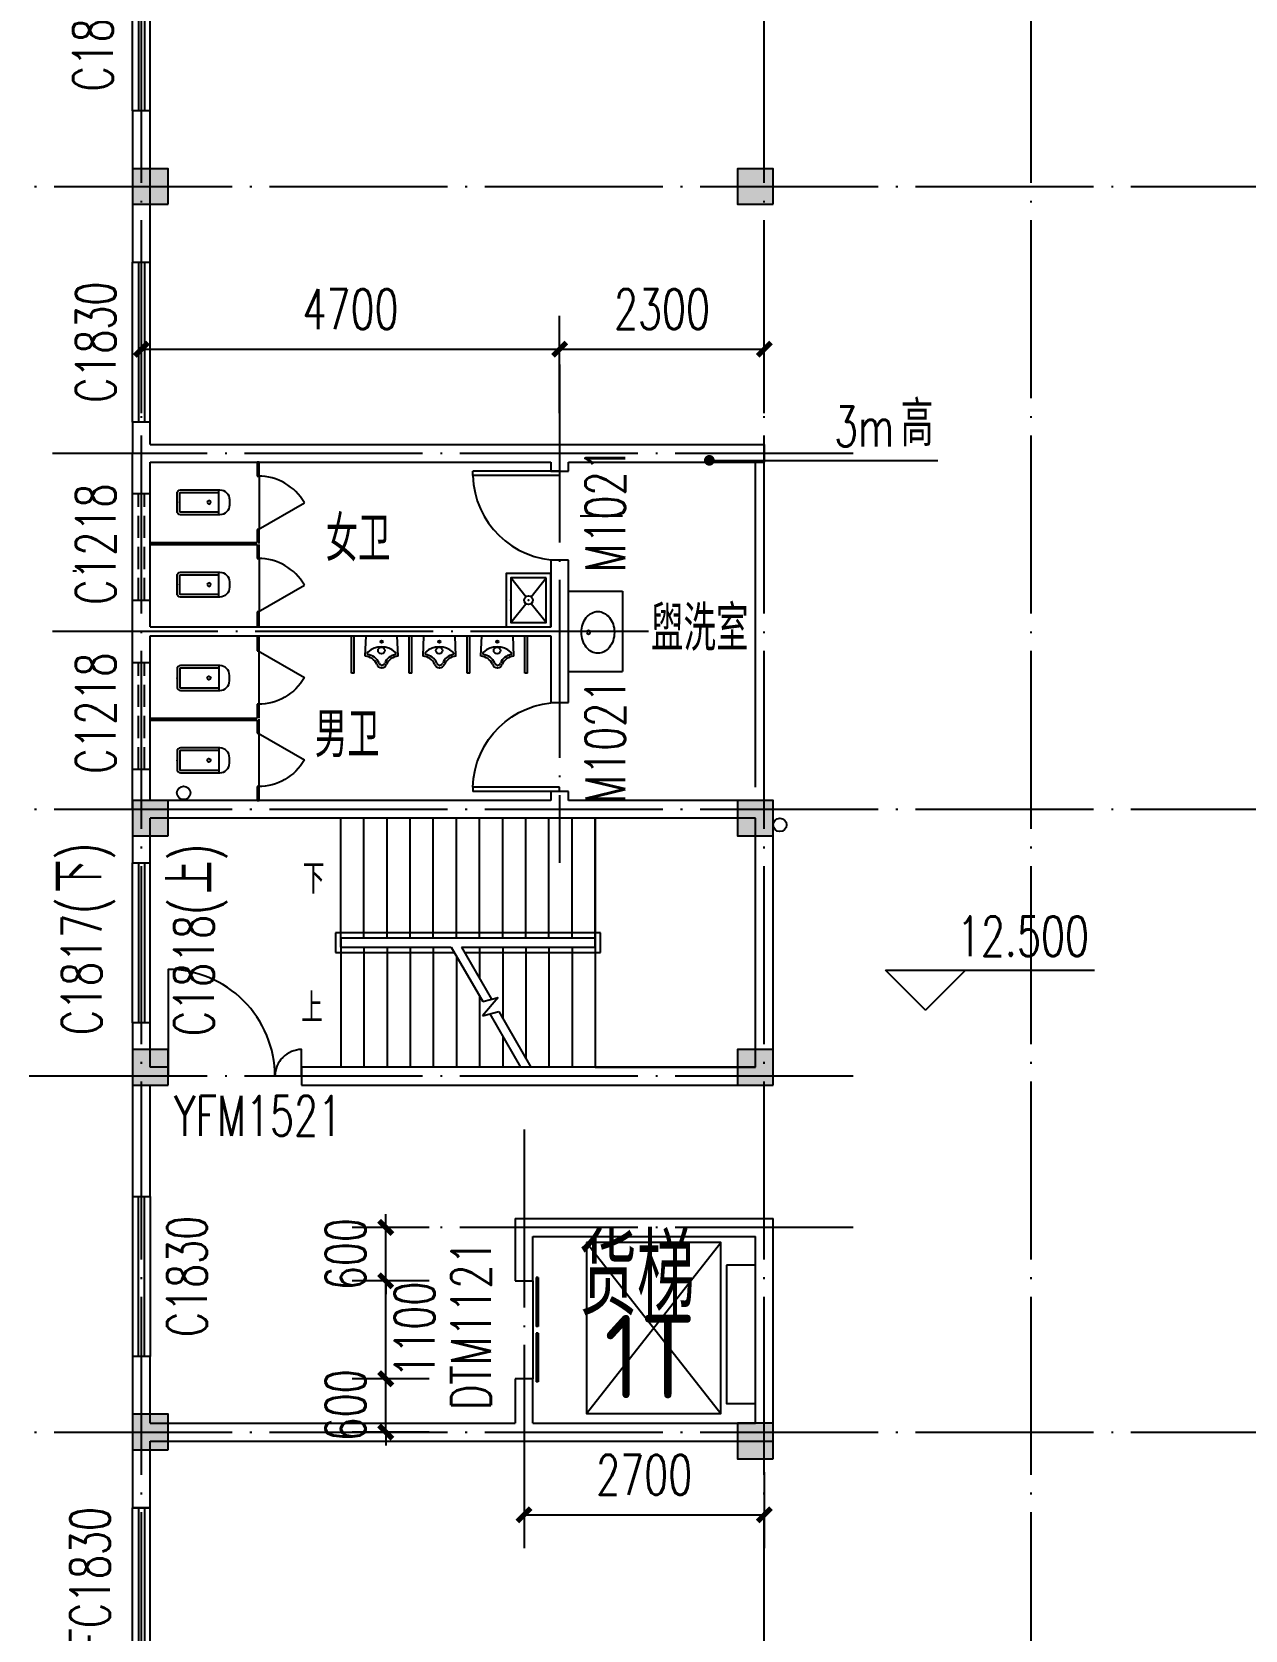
# Model space of a CAD drawing. Extents: x -4747 to 1060961, y -766984 to 396631.
# Drawn here: x 477315 to 490947, y -122653 to -104692 of the extents above; entities that cross this region are included whole.
import ezdxf

# ---------------------------------------------------------------- set-up
doc = ezdxf.new("R2010")
doc.units = 0
doc.header["$LTSCALE"] = 1000
doc.header["$MEASUREMENT"] = 0
doc.linetypes.add('DASH', pattern=[0.35, 0.25, -0.1])
doc.linetypes.add('DOTE', pattern=[2.42, 2, -0.2, 0.02, -0.2])
doc.layers.get('0').update_dxf_attribs({"linetype": 'CONTINUOUS'})
doc.layers.get('DEFPOINTS').update_dxf_attribs({"linetype": 'CONTINUOUS'})
for name, color, linetype in [('DIM_ELEV', 3, 'CONTINUOUS'), ('DIM_LEAD', 3, 'CONTINUOUS'), ('DIM_SYMB', 3, 'CONTINUOUS'), ('DOTE', 1, 'DOTE'), ('LVTRY', 3, 'CONTINUOUS'), ('PUB_DIM', 3, 'CONTINUOUS'), ('PUB_TEXT', 7, 'CONTINUOUS'), ('STAIR', 2, 'CONTINUOUS'), ('WALL', 6, 'CONTINUOUS'), ('WINDOW', 4, 'CONTINUOUS'), ('WINDOW_TEXT', 7, 'CONTINUOUS'), ('卫生器具', 54, 'CONTINUOUS'), ('柱', 2, 'CONTINUOUS'), ('栏杆', 56, 'CONTINUOUS'), ('雨水管', 2, 'CONTINUOUS')]:
    doc.layers.add(name, color=color, linetype=linetype)
doc.styles.add('_TCH_DIM', font='SIMPLEX', dxfattribs={"bigfont": 'GBCBIG'})
doc.styles.add('_TCH_WINDOW', font='SIMPLEX', dxfattribs={"height": 3.5, "bigfont": 'GBCBIG'})
doc.styles.add('DIM_FONT', font='SIMPLEX', dxfattribs={"width": 0.7, "bigfont": 'GBCBIG'})
doc.styles.get("Standard").update_dxf_attribs({"font": 'gbenor.shx', "bigfont": 'gbcbig.shx'})
doc.dimstyles.new('DIMN150', dxfattribs={"dimscale": 1.5, "dimtxt": 300, "dimasz": 100, "dimexe": 250, "dimexo": 300, "dimgap": 150, "dimtad": 1, "dimdec": 0, "dimzin": 0, "dimtxsty": 'DIM_FONT', "dimblk": 'ARCHTICK', "dimcen": 0.09, "dimclrt": 7, "dimazin": 3, "dimtfac": 1, "dimtdec": 0, "dimtix": 1, "dimtmove": 0, "dimatfit": 3, "dimtolj": 1, "dimtzin": 0})

# ---------------------------------------------------------------- blocks, each defined once
blk = doc.blocks.new('M_E8')
for p, q in [((-204, -257), (-194, -2)), ((-194, -2), (196, -2)), ((206, -257), (196, -2))]:
    blk.add_line(p, q)
at = {"const_width": 1.5}
for points in [[(-196, 0), (196, 0), (206, -257, -4.356259)], [(-194, -2), (-204, -257, 0.758087)]]:
    blk.add_lwpolyline(points, format="xyb", dxfattribs=at)
for points in [[(-2, -142), (6, -142), (12, -146), (19, -148), (25, -152), (29, -158), (34, -166), (37, -174), (39, -183), (37, -191), (35, -200), (29, -208), (25, -214), (17, -219), (12, -223), (4, -224), (-2, -224), (-6, -224), (-11, -223), (-18, -221), (-26, -217), (-32, -213), (-37, -207), (-42, -199), (-44, -190), (-45, -183), (-42, -173), (-40, -164), (-35, -158), (-31, -150), (-26, -148), (-24, -144), (-18, -143), (-14, -143), (-12, -142), (-8, -142), (-6, -141), (-2, -142)], [(-204, -257), (-194, -258), (-194, -258), (-183, -260), (-175, -261), (-165, -264), (-156, -268), (-147, -271), (-138, -275), (-128, -281), (-119, -287), (-109, -295), (-102, -300), (-94, -308), (-86, -316), (-79, -324), (-74, -332), (-68, -340), (-62, -348), (-58, -356), (-54, -366), (-50, -374), (-43, -383), (-36, -389), (-30, -392), (-23, -395), (-17, -398), (-9, -399), (0, -399), (13, -398), (23, -395), (29, -392), (35, -389), (43, -385), (49, -380), (54, -374), (58, -366), (62, -357), (65, -347), (71, -340), (75, -332), (80, -325), (85, -319), (91, -313), (95, -308), (100, -302), (106, -295), (113, -290), (119, -285), (126, -280), (132, -277), (139, -273), (145, -271), (154, -268), (162, -264), (173, -261), (183, -259), (191, -258), (199, -257), (206, -257)]]:
    blk.add_lwpolyline(points, dxfattribs=at)
for centre, radius in [((-3, -184), 41.7), ((-1, -74), 15)]:
    blk.add_circle(centre, radius)
for centre, radius, start, end in [((-2, -389), 250, 46.6458, 133.3542), ((-218, -432), 176, 26.1838, 85.5792), ((-158, -223), 22.7, 134.5857, 206.4573), ((-198, -412), 179, 22.2984, 83.8043), ((1, -338), 63.3, 194.7447, 345.2553), ((4, -329), 38.6, 202.7778, 341.3609), ((201, -407), 174, 100.5676, 157.7034), ((215, -425), 168, 93.3348, 155.3309), ((162, -222), 16.2, 297.1389, 62.8611)]:
    blk.add_arc(centre, radius, start, end)
blk.add_point((1, -402))
at = {"width": 0.8, "flags": 9}
for tag in ['XSIZE', 'YSIZE']:
    blk.add_attdef(tag, (0, 0), '', height=0.5, dxfattribs=at)
blk = doc.blocks.new('_LV4')
blk.add_lwpolyline([(0, -520, 0.078966), (92, -505, 0.088152), (166, -466, 0.105269), (218, -403, 0.121685), (235, -335, 0.121685), (218, -267, 0.105269), (166, -204, 0.088152), (92, -165, 0.078966), (0, -150, 0.078966), (-92, -165, 0.088152), (-166, -204, 0.105269), (-218, -267, 0.121685), (-235, -335, 0.121685), (-218, -403, 0.105269), (-166, -466, 0.088152), (-92, -505, 0.078966)], format="xyb", close=True)
blk.add_circle((0, -230), 20)
blk = doc.blocks.new('A$C4F142EB0')
at = {"layer": '柱'}
h = blk.add_hatch(color=256, dxfattribs=at)
h.paths.add_polyline_path([(21200, 41800), (21200, 42200), (20800, 42200), (20800, 41800)])
h.paths.add_polyline_path([(14300, 41800), (14300, 42200), (13900, 42200), (13900, 41800)])
h.paths.add_polyline_path([(7200, 41800), (7200, 42200), (6800, 42200), (6800, 41800)])
h.paths.add_polyline_path([(400, 41800), (400, 42200), (0, 42200), (0, 41800)])
h.paths.add_polyline_path([(21200, 34900), (21200, 35300), (20800, 35300), (20800, 34900)])
h.paths.add_polyline_path([(14300, 34900), (14300, 35300), (13900, 35300), (13900, 34900)])
h.paths.add_polyline_path([(7200, 34900), (7200, 35300), (6800, 35300), (6800, 34900)])
h.paths.add_polyline_path([(400, 34900), (400, 35300), (0, 35300), (0, 34900)])
h.paths.add_polyline_path([(21200, 27900), (21200, 28300), (20800, 28300), (20800, 27900)])
h.paths.add_polyline_path([(14300, 27900), (14300, 28300), (13900, 28300), (13900, 27900)])
h.paths.add_polyline_path([(7200, 27900), (7200, 28300), (6800, 28300), (6800, 27900)])
h.paths.add_polyline_path([(400, 27900), (400, 28300), (0, 28300), (0, 27900)])
h.paths.add_polyline_path([(21200, 20900), (21200, 21300), (20800, 21300), (20800, 20900)])
h.paths.add_polyline_path([(14300, 20900), (14300, 21300), (13900, 21300), (13900, 20900)])
h.paths.add_polyline_path([(7200, 20800), (7200, 21200), (6800, 21200), (6800, 20800)])
h.paths.add_polyline_path([(400, 20800), (400, 21200), (0, 21200), (0, 20800)])
h.paths.add_polyline_path([(7200, 18000), (7200, 18400), (6800, 18400), (6800, 18000)])
h.paths.add_polyline_path([(400, 18000), (400, 18400), (0, 18400), (0, 18000)])
h.paths.add_polyline_path([(21200, 13900), (21200, 14300), (20800, 14300), (20800, 13900)])
h.paths.add_polyline_path([(14300, 13900), (14300, 14300), (13900, 14300), (13900, 13900)])
h.paths.add_polyline_path([(7200, 13800), (7200, 14200), (6800, 14200), (6800, 13800)])
h.paths.add_polyline_path([(400, 13900), (400, 14300), (0, 14300), (0, 13900)])
h.paths.add_polyline_path([(35200, 6800), (35200, 7200), (34800, 7200), (34800, 6800)])
h.paths.add_polyline_path([(28300, 6800), (28300, 7200), (27900, 7200), (27900, 6800)])
h.paths.add_polyline_path([(21200, 6900), (21200, 7300), (20800, 7300), (20800, 6900)])
h.paths.add_polyline_path([(14300, 6900), (14300, 7300), (13900, 7300), (13900, 6900)])
h.paths.add_polyline_path([(7200, 6900), (7200, 7300), (6800, 7300), (6800, 6900)])
h.paths.add_polyline_path([(400, 6900), (400, 7300), (0, 7300), (0, 6900)])
h.paths.add_polyline_path([(35200, 0), (35200, 400), (34800, 400), (34800, 0)])
h.paths.add_polyline_path([(28300, 0), (28300, 400), (27900, 400), (27900, 0)])
h.paths.add_polyline_path([(21200, 0), (21200, 400), (20800, 400), (20800, 0)])
h.paths.add_polyline_path([(14300, 0), (14300, 400), (13900, 400), (13900, 0)])
h.paths.add_polyline_path([(7200, 0), (7200, 400), (6800, 400), (6800, 0)])
h.paths.add_polyline_path([(400, 0), (400, 400), (0, 400), (0, 0)])
for points in [[(400, 27900), (400, 28300), (0, 28300), (0, 27900)], [(7200, 27900), (7200, 28300), (6800, 28300), (6800, 27900)], [(400, 20800), (400, 21200), (0, 21200), (0, 20800)], [(7200, 20800), (7200, 21200), (6800, 21200), (6800, 20800)], [(400, 18000), (400, 18400), (0, 18400), (0, 18000)], [(7200, 18000), (7200, 18400), (6800, 18400), (6800, 18000)], [(400, 13900), (400, 14300), (0, 14300), (0, 13900)], [(7200, 13800), (7200, 14200), (6800, 14200), (6800, 13800)]]:
    blk.add_lwpolyline(points, close=True, dxfattribs=at)
blk = doc.blocks.new('_ARCHTICK')
at = {"color": 0, "linetype": 'BYBLOCK', "const_width": 0.4}
blk.add_lwpolyline([(-0.5, -0.5), (0.5, 0.5)], dxfattribs=at)
blk = doc.blocks.new('*D770')
at = {"layer": 'DEFPOINTS', "color": 0}
for p in [(483245, -108257), (478545, -109428), (483245, -109428)]:
    blk.add_point(p, dxfattribs=at)
at = {"layer": 'PUB_DIM', "color": 0}
for p, q in [((478545, -108978), (478545, -107882)), ((483245, -108978), (483245, -107882)), ((478545, -108257), (483245, -108257))]:
    blk.add_line(p, q, dxfattribs=at)
at = {"layer": 'PUB_DIM', "color": 0, "xscale": 150, "yscale": 150, "zscale": 150, "rotation": 180}
blk.add_blockref('_ARCHTICK', (478545, -108257), dxfattribs=at)
at = {"layer": 'PUB_DIM', "color": 0, "xscale": 150, "yscale": 150, "zscale": 150}
blk.add_blockref('_ARCHTICK', (483245, -108257), dxfattribs=at)
at = {"layer": 'PUB_DIM', "color": 7, "insert": (480895, -107807), "char_height": 450, "attachment_point": 5, "style": 'DIM_FONT'}
blk.add_mtext('\\A1;4700', dxfattribs=at)
blk = doc.blocks.new('*D771')
at = {"layer": 'DEFPOINTS', "color": 0}
for p in [(485545, -108257), (483245, -109428), (485545, -109428)]:
    blk.add_point(p, dxfattribs=at)
at = {"layer": 'PUB_DIM', "color": 0}
for p, q in [((483245, -108978), (483245, -107882)), ((485545, -108978), (485545, -107882)), ((483245, -108257), (485545, -108257))]:
    blk.add_line(p, q, dxfattribs=at)
at = {"layer": 'PUB_DIM', "color": 0, "xscale": 150, "yscale": 150, "zscale": 150, "rotation": 180}
blk.add_blockref('_ARCHTICK', (483245, -108257), dxfattribs=at)
at = {"layer": 'PUB_DIM', "color": 0, "xscale": 150, "yscale": 150, "zscale": 150}
blk.add_blockref('_ARCHTICK', (485545, -108257), dxfattribs=at)
at = {"layer": 'PUB_DIM', "color": 7, "insert": (484395, -107807), "char_height": 450, "attachment_point": 5, "style": 'DIM_FONT'}
blk.add_mtext('\\A1;2300', dxfattribs=at)
blk = doc.blocks.new('*D1094')
at = {"layer": 'DEFPOINTS', "color": 0}
for p in [(482845, -120428), (485545, -120428), (485545, -121358)]:
    blk.add_point(p, dxfattribs=at)
at = {"layer": 'PUB_DIM', "color": 0}
for p, q in [((482845, -120878), (482845, -121733)), ((485545, -120878), (485545, -121733)), ((482845, -121358), (485545, -121358))]:
    blk.add_line(p, q, dxfattribs=at)
at = {"layer": 'PUB_DIM', "color": 0, "xscale": 150, "yscale": 150, "zscale": 150, "rotation": 180}
blk.add_blockref('_ARCHTICK', (482845, -121358), dxfattribs=at)
at = {"layer": 'PUB_DIM', "color": 0, "xscale": 150, "yscale": 150, "zscale": 150}
blk.add_blockref('_ARCHTICK', (485545, -121358), dxfattribs=at)
at = {"layer": 'PUB_DIM', "color": 7, "insert": (484195, -120908), "char_height": 450, "attachment_point": 5, "style": 'DIM_FONT'}
blk.add_mtext('\\A1;2700', dxfattribs=at)
blk = doc.blocks.new('*D1095')
at = {"layer": 'DEFPOINTS', "color": 0}
for p in [(481290, -119828), (482227, -119828), (482227, -120428)]:
    blk.add_point(p, dxfattribs=at)
at = {"layer": 'PUB_DIM', "color": 0}
for p, q in [((481290, -119828), (481290, -119678)), ((481777, -119828), (480915, -119828)), ((481290, -120428), (481290, -119828)), ((481777, -120428), (480915, -120428)), ((481290, -120428), (481290, -120578))]:
    blk.add_line(p, q, dxfattribs=at)
at = {"layer": 'PUB_DIM', "color": 0, "xscale": 150, "yscale": 150, "zscale": 150}
for p, rotation in [((481290, -119828), 270), ((481290, -120428), 90)]:
    blk.add_blockref('_ARCHTICK', p, dxfattribs=dict(at, rotation=rotation))
at = {"layer": 'PUB_DIM', "color": 7, "insert": (480840, -120128), "char_height": 450, "attachment_point": 5, "rotation": 90, "style": 'DIM_FONT'}
blk.add_mtext('\\A1;600', dxfattribs=at)
blk = doc.blocks.new('*D1096')
at = {"layer": 'DEFPOINTS', "color": 0}
for p in [(481290, -118728), (482227, -118728), (482227, -119828)]:
    blk.add_point(p, dxfattribs=at)
at = {"layer": 'PUB_DIM', "color": 0}
for p, q in [((481777, -118728), (480915, -118728)), ((481290, -119828), (481290, -118728)), ((481777, -119828), (480915, -119828))]:
    blk.add_line(p, q, dxfattribs=at)
at = {"layer": 'PUB_DIM', "color": 0, "xscale": 150, "yscale": 150, "zscale": 150}
for p, rotation in [((481290, -118728), 90), ((481290, -119828), 270)]:
    blk.add_blockref('_ARCHTICK', p, dxfattribs=dict(at, rotation=rotation))
at = {"layer": 'PUB_DIM', "color": 7, "insert": (481615, -119278), "char_height": 450, "attachment_point": 5, "rotation": 90, "style": 'DIM_FONT'}
blk.add_mtext('\\A1;1100', dxfattribs=at)
blk = doc.blocks.new('*D1097')
at = {"layer": 'DEFPOINTS', "color": 0}
for p in [(481290, -118128), (482227, -118128), (482227, -118728)]:
    blk.add_point(p, dxfattribs=at)
at = {"layer": 'PUB_DIM', "color": 0}
for p, q in [((481290, -118128), (481290, -117978)), ((481777, -118128), (480915, -118128)), ((481290, -118728), (481290, -118128)), ((481777, -118728), (480915, -118728)), ((481290, -118728), (481290, -118878))]:
    blk.add_line(p, q, dxfattribs=at)
at = {"layer": 'PUB_DIM', "color": 0, "xscale": 150, "yscale": 150, "zscale": 150}
for p, rotation in [((481290, -118128), 270), ((481290, -118728), 90)]:
    blk.add_blockref('_ARCHTICK', p, dxfattribs=dict(at, rotation=rotation))
at = {"layer": 'PUB_DIM', "color": 7, "insert": (480840, -118428), "char_height": 450, "attachment_point": 5, "rotation": 90, "style": 'DIM_FONT'}
blk.add_mtext('\\A1;600', dxfattribs=at)
blk = doc.blocks.new('$WINLIB2D$00000001')
at = {"color": 0}
for points in [[(-0.5, 0.5), (-0.5, -0.5)], [(-0.5, 0.5), (0.5, 0.5)], [(0.5, -0.5), (0.5, 0.5)], [(0.5, 0.1667), (-0.5, 0.1667)], [(0.5, -0.1667), (-0.5, -0.1667)], [(-0.5, -0.5), (0.5, -0.5)]]:
    blk.add_lwpolyline(points, dxfattribs=at)
blk = doc.blocks.new('$DORLIB2D$00000127')
at = {"color": 0, "linetype": 'CONTINUOUS'}
for p, q in [((-0.033, 0.795, -93.75), (-0.533, 0.795, -93.75)), ((-0.533, 0.795, -93.75), (-0.533, 0.69, -93.75)), ((-0.033, 0.69, -93.75), (-0.533, 0.69, -93.75)), ((-0.033, 0.795, -93.75), (-0.033, 0.69, -93.75)), ((0.033, 0.795, -93.75), (0.033, 0.69, -93.75)), ((0.533, 0.795, -93.75), (0.033, 0.795, -93.75)), ((0.533, 0.69, -93.75), (0.033, 0.69, -93.75)), ((0.533, 0.795, -93.75), (0.533, 0.69, -93.75)), ((0.5, 0.5, -93.75), (-0.5, 0.5, -93.75))]:
    blk.add_line(p, q, dxfattribs=at)
blk = doc.blocks.new('$DORLIB2D$00000001')
for p, q in [((0.45, 0.975), (0.5, 0.975)), ((0.45, 0), (0.45, 0.975)), ((0.5, 0), (0.5, 0.975)), ((0.5, 0), (0.45, 0))]:
    blk.add_line(p, q)
blk.add_arc((0.475, 0), 0.975, 91.4693, 180)
blk = doc.blocks.new('$TCHSYS$APDOOR2D')
blk.add_line((0.5, 0), (0, 0.866))
blk.add_arc((0.5, 0), 1, 120, 180)
blk = doc.blocks.new('$LVTRY$00000200')
for p, q in [((-140, -40, 0), (-140, -480, 0)), ((-110, -40, 0), (-110, -470, 0)), ((100, 0, 0), (-100, 0, 0)), ((100, -30, 0), (-100, -30, 0)), ((110, -470, 0), (110, -40, 0)), ((140, -480, 0), (140, -40, 0)), ((140, -470, 0), (-140, -470, 0)), ((-30, -590, 0), (30, -590, 0))]:
    blk.add_line(p, q)
blk.add_circle((0, -359, 0), 20)
for centre, radius, start, end in [((-100, -40, 0), 40, 90, 180), ((-100, -40, 0), 10, 90, 180), ((100, -40, 0), 40, 0, 90), ((100, -40, 0), 10, 0, 90), ((-30, -480, 0), 110, 180, 270), ((30, -480, 0), 110, 270, 0)]:
    blk.add_arc(centre, radius, start, end)
blk.add_point((0, 0))
blk = doc.blocks.new('$LVTRY$00000191')
at = {"color": 0}
for p, q in [((-250, -50, 0), (-39, -219, 0)), ((39, -219, 0), (250, -50, 0)), ((-250, -450, 0), (-39, -281, 0)), ((39, -281, 0), (250, -450, 0))]:
    blk.add_line(p, q, dxfattribs=at)
at = {"color": 0, "elevation": 0}
for points in [[(300, -500), (300, 0), (-300, 0), (-300, -500)], [(250, -450), (250, -50), (-250, -50), (-250, -450)]]:
    blk.add_lwpolyline(points, close=True, dxfattribs=at)
at = {"color": 0}
blk.add_circle((0, -250, 0), 50, dxfattribs=at)
for p in [(0, -50, 0), (0, -250, 0)]:
    blk.add_point(p, dxfattribs=at)

msp = doc.modelspace()

# ---------------------------------------------------------------- linework, layer by layer
at = {"layer": 'DIM_ELEV'}
for p, q in [((487356.5, -115686), (486906.5, -115236)), ((486906.5, -115236), (489254, -115236)), ((487356.5, -115686), (487806.5, -115236))]:
    msp.add_line(p, q, dxfattribs=at)
at = {"layer": 'DIM_LEAD'}
for p, q in [((484927.4, -109506.6), (486019.4, -109506.6)), ((486019.4, -109506.6), (487493.9, -109506.6))]:
    msp.add_line(p, q, dxfattribs=at)
at = {"layer": 'DIM_LEAD', "const_width": 60}
msp.add_lwpolyline([(484897.4, -109506.6, 1), (484957.4, -109506.6, 1)], format="xyb", close=True, dxfattribs=at)
at = {"layer": 'DIM_SYMB'}
for points in [[(480654.9, -114203.4, 0, 0, 0), (484544.9, -114203.4, 0, 0, 0), (484544.9, -115653.4, 0, 0, 0), (482904.9, -115653.4, 80, 0, 0), (482604.9, -115653.4, 0, 0, 0)], [(480654.9, -115653.4, 0, 0, 0), (482044.9, -115653.4, 80, 0, 0), (482344.9, -115653.4, 0, 0, 0)]]:
    msp.add_lwpolyline(points, format="xyseb", dxfattribs=at)
at = {"layer": 'DOTE'}
for p, q in [((478544.9, -135428.4), (478544.9, -91428.4)), ((485544.9, -135428.4), (485544.9, -91428.4)), ((488544.9, -135428.4), (488544.9, -91428.4)), ((475144.9, -106428.4), (579844.9, -106428.4)), ((483244.9, -108428.4), (483244.9, -114028.4)), ((486544.9, -109428.4), (477544.9, -109428.4)), ((484244.9, -111428.4), (477544.9, -111428.4)), ((475144.9, -113428.4), (579844.9, -113428.4)), ((486544.9, -116428.4), (475144.9, -116428.4)), ((482844.9, -117028.4), (482844.9, -121428.4)), ((486544.9, -118128.4), (481744.9, -118128.4)), ((475144.9, -120428.4), (579844.9, -120428.4))]:
    msp.add_line(p, q, dxfattribs=at)
at = {"layer": 'STAIR'}
for p, q in [((480784.9, -114878.4), (480784.9, -113528.4)), ((481044.9, -114878.4), (481044.9, -113528.4)), ((481304.9, -114878.4), (481304.9, -113528.4)), ((481564.9, -114878.4), (481564.9, -113528.4)), ((481824.9, -114878.4), (481824.9, -113528.4)), ((482084.9, -114878.4), (482084.9, -113528.4)), ((482344.9, -114878.4), (482344.9, -113528.4)), ((482604.9, -114878.4), (482604.9, -113528.4)), ((482864.9, -114878.4), (482864.9, -113528.4)), ((483124.9, -114878.4), (483124.9, -113528.4)), ((483384.9, -114878.4), (483384.9, -113528.4)), ((483644.9, -114878.4), (483644.9, -113528.4)), ((485444.9, -113528.4), (483644.9, -113528.4)), ((483644.9, -113528.4), (483644.9, -116328.4)), ((485444.9, -116328.4), (485444.9, -113528.4)), ((480724.9, -114818.4), (480724.9, -115038.4)), ((483704.9, -114818.4), (480724.9, -114818.4)), ((483644.9, -114878.4), (480784.9, -114878.4)), ((480784.9, -114878.4), (480784.9, -114978.4)), ((483644.9, -114878.4), (480784.9, -114878.4)), ((480784.9, -114978.4), (480784.9, -114878.4)), ((483644.9, -114978.4), (483644.9, -114878.4)), ((483704.9, -115038.4), (483704.9, -114818.4)), ((480724.9, -115038.4), (482062.1, -115038.4)), ((480784.9, -114978.4), (482027.5, -114978.4)), ((480784.9, -114978.4), (482027.5, -114978.4)), ((480784.9, -114978.4), (480784.9, -116328.4)), ((481044.9, -114978.4), (481044.9, -116328.4)), ((481304.9, -114978.4), (481304.9, -116328.4)), ((481564.9, -114978.4), (481564.9, -116328.4)), ((481824.9, -114978.4), (481824.9, -116328.4)), ((482027.5, -114978.4), (482380, -115589)), ((482084.9, -115077.9), (482084.9, -116328.4)), ((482142.9, -114978.4), (483644.9, -114978.4)), ((482142.9, -114978.4), (482480, -115562.2)), ((482142.9, -114978.4), (483644.9, -114978.4)), ((482177.6, -115038.4), (483704.9, -115038.4)), ((482344.9, -114978.4), (482344.9, -115328.3)), ((482604.9, -114978.4), (482604.9, -115778.6)), ((482864.9, -114978.4), (482864.9, -116228.9)), ((483124.9, -114978.4), (483124.9, -116328.4)), ((483384.9, -114978.4), (483384.9, -116328.4)), ((483644.9, -114978.4), (483644.9, -116328.4)), ((482344.9, -115528.3), (482344.9, -116328.4)), ((482552.3, -115542.9), (482379.5, -115748.9)), ((482380, -115589), (482552.3, -115542.9)), ((482379.5, -115748.9), (482559.9, -115700.6)), ((482459.9, -115727.4), (482806.9, -116328.4)), ((482559.9, -115700.6), (482922.4, -116328.4)), ((482604.9, -115978.6), (482604.9, -116328.4)), ((483644.9, -116328.4), (485444.9, -116328.4))]:
    msp.add_line(p, q, dxfattribs=at)
for points in [[(483548.6, -118296.2), (483548.6, -120218.7), (485055.4, -120218.7), (485055.4, -118296.2)], [(485118.5, -118550.2), (485118.5, -120107.9), (485444.9, -120107.9), (485444.9, -118550.2)]]:
    msp.add_lwpolyline(points, close=True, dxfattribs=at)
for points in [[(483548.6, -120218.7), (485055.4, -118296.2)], [(483548.6, -118296.2), (485055.4, -120218.7)]]:
    msp.add_lwpolyline(points, dxfattribs=at)
at = {"layer": 'WALL'}
for p, q in [((478644.9, -105578.4), (478444.9, -105578.4)), ((478444.9, -105578.4), (478444.9, -107278.4)), ((478644.9, -107278.4), (478644.9, -105578.4)), ((478444.9, -107278.4), (478644.9, -107278.4)), ((478644.9, -109078.4), (478444.9, -109078.4)), ((478444.9, -109078.4), (478444.9, -109428.4)), ((478644.9, -109328.4), (478644.9, -109078.4)), ((478644.9, -109328.4), (483244.9, -109328.4)), ((483244.9, -109328.4), (485544.9, -109328.4)), ((485544.9, -109328.4), (485544.9, -109528.4)), ((478444.9, -111428.4), (478444.9, -109428.4)), ((478644.9, -109528.4), (483144.9, -109528.4)), ((478644.9, -111378.4), (478644.9, -109528.4)), ((483144.9, -109528.4), (483144.9, -109628.4)), ((483344.9, -109628.4), (483344.9, -109528.4)), ((483344.9, -109528.4), (485544.9, -109528.4)), ((483144.9, -109628.4), (483344.9, -109628.4)), ((483344.9, -110628.4), (483144.9, -110628.4)), ((483144.9, -110628.4), (483144.9, -111378.4)), ((483344.9, -111428.4), (483344.9, -110628.4)), ((478444.9, -113428.4), (478444.9, -111428.4)), ((478644.9, -111378.4), (479857.4, -111378.4)), ((478644.9, -113328.4), (478644.9, -111478.4)), ((478644.9, -111478.4), (479857.4, -111478.4)), ((479857.4, -111378.4), (483144.9, -111378.4)), ((479857.4, -111478.4), (483144.9, -111478.4)), ((483144.9, -111478.4), (483144.9, -112228.4)), ((483344.9, -112228.4), (483344.9, -111428.4)), ((483144.9, -112228.4), (483344.9, -112228.4)), ((483144.9, -113328.4), (478644.9, -113328.4)), ((483344.9, -113228.4), (483144.9, -113228.4)), ((483144.9, -113228.4), (483144.9, -113328.4)), ((483344.9, -113328.4), (483344.9, -113228.4)), ((485644.9, -113328.4), (483344.9, -113328.4)), ((485644.9, -116528.4), (485644.9, -113328.4)), ((478444.9, -113428.4), (478444.9, -114028.4)), ((478644.9, -114028.4), (478644.9, -113528.4)), ((483244.9, -113528.4), (478644.9, -113528.4)), ((485444.9, -113528.4), (483244.9, -113528.4)), ((485444.9, -116328.4), (485444.9, -113528.4)), ((478444.9, -114028.4), (478644.9, -114028.4)), ((478644.9, -115828.4), (478444.9, -115828.4)), ((478444.9, -115828.4), (478444.9, -116428.4)), ((478644.9, -116328.4), (478644.9, -115828.4)), ((478844.9, -116328.4), (478644.9, -116328.4)), ((478844.9, -116528.4), (478844.9, -116328.4)), ((485444.9, -116328.4), (480344.9, -116328.4)), ((480344.9, -116328.4), (480344.9, -116528.4)), ((478444.9, -116428.4), (478444.9, -117778.4)), ((478644.9, -117778.4), (478644.9, -116528.4)), ((478644.9, -116528.4), (478844.9, -116528.4)), ((480344.9, -116528.4), (485644.9, -116528.4)), ((478444.9, -117778.4), (478644.9, -117778.4)), ((482744.9, -118028.4), (482744.9, -118728.4)), ((482744.9, -118028.4), (485644.9, -118028.4)), ((485644.9, -120528.4), (485644.9, -118028.4)), ((482944.9, -118728.4), (482944.9, -118228.4)), ((482944.9, -118228.4), (485444.9, -118228.4)), ((485444.9, -120328.4), (485444.9, -118228.4)), ((482744.9, -118728.4), (482944.9, -118728.4)), ((478644.9, -119578.4), (478444.9, -119578.4)), ((478444.9, -119578.4), (478444.9, -120428.4)), ((478644.9, -120328.4), (478644.9, -119578.4)), ((482944.9, -119828.4), (482744.9, -119828.4)), ((482744.9, -119828.4), (482744.9, -120328.4)), ((482944.9, -120328.4), (482944.9, -119828.4)), ((478644.9, -120328.4), (482744.9, -120328.4)), ((482944.9, -120328.4), (485444.9, -120328.4)), ((478444.9, -120428.4), (478444.9, -121278.4)), ((478644.9, -121278.4), (478644.9, -120528.4)), ((478644.9, -120528.4), (482844.9, -120528.4)), ((482844.9, -120528.4), (485644.9, -120528.4)), ((478444.9, -121278.4), (478644.9, -121278.4))]:
    msp.add_line(p, q, dxfattribs=at)
at = {"layer": 'WINDOW', "linetype": 'DASH'}
for p, q in [((478444.9, -109878.4), (478644.9, -109878.4)), ((478511.6, -111078.4), (478511.6, -109878.4)), ((478578.2, -111078.4), (478578.2, -109878.4)), ((478444.9, -111078.4), (478644.9, -111078.4)), ((478444.9, -111778.4), (478644.9, -111778.4)), ((478511.6, -112978.4), (478511.6, -111778.4)), ((478578.2, -112978.4), (478578.2, -111778.4)), ((478444.9, -112978.4), (478644.9, -112978.4))]:
    msp.add_line(p, q, dxfattribs=at)
at = {"layer": 'WINDOW'}
msp.add_lwpolyline([(485444.9, -113178.4), (485444.9, -109528.4)], dxfattribs=at)
at = {"layer": 'WINDOW', "extrusion": (1.22465e-16, -5.81346e-31, -1)}
msp.add_lwpolyline([(-480344.9, -116428.4), (-480344.9, -116128.4, -0.4142136), (-480044.9, -116428.4, -0.4142136), (-478844.9, -115228.4), (-478844.9, -116428.4)], format="xyb", dxfattribs=at)
at = {"layer": '卫生器具'}
for p, q in [((479844.9, -109528.4), (479844.9, -109683.6)), ((479869.9, -109528.4), (479844.9, -109528.4)), ((479869.9, -109683.6), (479869.9, -109528.4)), ((479844.9, -109683.6), (479869.9, -109683.6)), ((479869.9, -109683.6, 400), (479869.9, -110283.6, 400)), ((478644.9, -110428.4), (479844.9, -110428.4)), ((478644.9, -110428.4), (478644.9, -110453.4)), ((478644.9, -110453.4), (479844.9, -110453.4)), ((479869.9, -110283.6), (479844.9, -110283.6)), ((479844.9, -110283.6), (479844.9, -110428.4)), ((479844.9, -110453.4), (479844.9, -110608.6)), ((479869.9, -110440.9), (479869.9, -110283.6)), ((479869.9, -110608.6), (479869.9, -110453.4)), ((479844.9, -110608.6), (479869.9, -110608.6)), ((479869.9, -110608.6, 400), (479869.9, -111208.6, 400)), ((483952.3, -110978.4), (483952.3, -111878.4)), ((479869.9, -111208.6), (479844.9, -111208.6)), ((479844.9, -111208.6), (479844.9, -111365.9)), ((479869.9, -111365.9), (479869.9, -111208.6)), ((479844.9, -111365.9), (479869.9, -111365.9)), ((479844.9, -111478.4), (479844.9, -111648.3)), ((479869.9, -111648.3), (479869.9, -111478.4)), ((480904.9, -111897.1), (480904.9, -111477.1)), ((480934.9, -111897.1), (480934.9, -111477.1)), ((481554.9, -111897.1), (481554.9, -111477.1)), ((481584.9, -111897.1), (481584.9, -111477.1)), ((482204.9, -111897.1), (482204.9, -111477.1)), ((482234.9, -111897.1), (482234.9, -111477.1)), ((482854.9, -111897.1), (482854.9, -111477.1)), ((482884.9, -111897.1), (482884.9, -111477.1)), ((479844.9, -111648.3), (479869.9, -111648.3)), ((479869.9, -112248.3, 400), (479869.9, -111648.3, 400)), ((479869.9, -112248.3), (479844.9, -112248.3)), ((479844.9, -112248.3), (479844.9, -112403.4)), ((479869.9, -112403.4), (479869.9, -112248.3)), ((478644.9, -112403.4), (479844.9, -112403.4)), ((478644.9, -112403.4), (478644.9, -112428.4)), ((478644.9, -112428.4), (479844.9, -112428.4)), ((479844.9, -112428.4), (479844.9, -112573.3)), ((479869.9, -112573.3), (479869.9, -112415.9)), ((479844.9, -112573.3), (479869.9, -112573.3)), ((479869.9, -113173.3, 400), (479869.9, -112573.3, 400)), ((479869.9, -113173.3), (479844.9, -113173.3)), ((479844.9, -113173.3), (479844.9, -113328.4)), ((479844.9, -113328.4), (479869.9, -113328.4)), ((479869.9, -113328.4), (479869.9, -113173.3))]:
    msp.add_line(p, q, dxfattribs=at)
for points in [[(483952.3, -110134.4), (483474.1, -110134.4)], [(483344.9, -110978.4), (483952.3, -110978.4)], [(480934.9, -111897.1), (480904.9, -111897.1)], [(481584.9, -111897.1), (481554.9, -111897.1)], [(482234.9, -111897.1), (482204.9, -111897.1)], [(482884.9, -111897.1), (482854.9, -111897.1)], [(483344.9, -111878.4), (483952.3, -111878.4)]]:
    msp.add_lwpolyline(points, dxfattribs=at)
at = {"layer": '栏杆'}
msp.add_lwpolyline([(477774.9, -110748.4), (477814.9, -110748.4)], dxfattribs=at)
at = {"layer": '雨水管'}
for centre in [(479019.7, -113243.6), (485719.9, -113603.4)]:
    msp.add_circle(centre, 75, dxfattribs=at)

# ---------------------------------------------------------------- block references
at = {"layer": 'LVTRY', "rotation": 90.00000000001296}
msp.add_blockref('$LVTRY$00000191', (482644.9, -111078.4, 0), dxfattribs=at)
at = {"layer": 'WINDOW'}
ref = msp.add_blockref('$WINLIB2D$00000001', (478544.9, -104678.4), dxfattribs=dict(at, xscale=1800, yscale=-200, zscale=1800, rotation=90))
ref.add_attrib('A', 'C1830', (478223.2, -105360.9), dxfattribs={"layer": 'WINDOW_TEXT', "height": 446.25, "rotation": 90, "style": '_TCH_WINDOW', "width": 0.705882})
ref = msp.add_blockref('$WINLIB2D$00000001', (478544.9, -108178.4), dxfattribs=dict(at, xscale=1800, yscale=-200, zscale=1800, rotation=90))
ref.add_attrib('A', 'C1830', (478255.5, -108860.9), dxfattribs={"layer": 'WINDOW_TEXT', "height": 446.25, "rotation": 90, "style": '_TCH_WINDOW', "width": 0.705882})
ref = msp.add_blockref('$DORLIB2D$00000001', (483244.9, -110128.4), dxfattribs=dict(at, xscale=1000, yscale=1000, zscale=1000, rotation=90))
ref.add_attrib('A', 'M1021', (483980.5, -110765.9), dxfattribs={"layer": 'WINDOW_TEXT', "height": 446.25, "rotation": 90, "style": '_TCH_WINDOW', "width": 0.705882})
ref = msp.add_blockref('$DORLIB2D$00000001', (483244.9, -112728.4), dxfattribs=dict(at, xscale=-1000, yscale=1000, zscale=-1000, rotation=90))
ref.add_attrib('A', 'M1021', (483980.5, -113365.9), dxfattribs={"layer": 'WINDOW_TEXT', "height": 446.25, "rotation": 90, "style": '_TCH_WINDOW', "width": 0.705882})
at = {"layer": 'WINDOW', "xscale": 1800, "yscale": -200, "zscale": 1800, "rotation": 90}
msp.add_blockref('$WINLIB2D$00000001', (478544.9, -114928.4), dxfattribs=at)
at = {"layer": 'WINDOW'}
ref = msp.add_blockref('$WINLIB2D$00000001', (478544.9, -118678.4), dxfattribs=dict(at, xscale=-1800, yscale=200, zscale=-1800, rotation=90))
ref.add_attrib('A', 'C1830', (479280.5, -119360.9), dxfattribs={"layer": 'WINDOW_TEXT', "height": 446.25, "rotation": 90, "style": '_TCH_WINDOW', "width": 0.705882})
ref = msp.add_blockref('$DORLIB2D$00000127', (482844.9, -119278.4), dxfattribs=dict(at, xscale=1100, yscale=-200, zscale=1100, rotation=89.99999999999419))
ref.add_attrib('A', 'DTM1121', (482472.5, -120178.4), dxfattribs={"layer": 'WINDOW_TEXT', "height": 446.25, "rotation": 90, "style": '_TCH_WINDOW', "width": 0.705882})
ref = msp.add_blockref('$WINLIB2D$00000001', (478544.9, -122178.4), dxfattribs=dict(at, xscale=1800, yscale=200, zscale=1800, rotation=90))
ref.add_attrib('A', 'XFC1830', (478191.4, -123145.9), dxfattribs={"layer": 'WINDOW_TEXT', "height": 446.25, "rotation": 90, "style": '_TCH_WINDOW', "width": 0.705882})
at = {"layer": '卫生器具', "xscale": 600, "zscale": 25}
for p, yscale, rotation in [((479857.4, -109983.6), 600, 270.0000000000292), ((479857.4, -110908.6), 600, 270.0000000000219), ((479857.4, -111948.3), -600, 90), ((479857.4, -112873.3), -600, 90)]:
    msp.add_blockref('$TCHSYS$APDOOR2D', p, dxfattribs=dict(at, yscale=yscale, rotation=rotation))
at = {"layer": '卫生器具', "yscale": -1, "rotation": 270.0000000000367}
for p in [(478944.9, -109978.4, 0), (478944.9, -110903.4, 0)]:
    msp.add_blockref('$LVTRY$00000200', p, dxfattribs=at)
at = {"layer": '卫生器具', "xscale": -1, "rotation": 90}
msp.add_blockref('_LV4', (483339.8, -111440.3), dxfattribs=at)
msp.add_blockref('_LV4', (483339.8, -111440.3), dxfattribs=at)
at = {"layer": '卫生器具', "extrusion": (0, 0, -1), "xscale": -0.8999999999068677, "yscale": 0.8999999999068677, "zscale": -0.8999999999999773, "rotation": 359.9999999999999}
for p in [(-481244.5, -111477.1), (-481894.5, -111477.1), (-482544.5, -111477.1)]:
    msp.add_blockref('M_E8', p, dxfattribs=at)
at = {"layer": '卫生器具', "rotation": 89.99999999999166}
for p in [(478944.9, -111953.4, 0), (478944.9, -112878.4, 0)]:
    msp.add_blockref('$LVTRY$00000200', p, dxfattribs=at)
at = {"layer": '柱'}
msp.add_blockref('A$C4F142EB0', (478444.9, -134528.4), dxfattribs=at)

# ---------------------------------------------------------------- texts
at = {"layer": 'PUB_TEXT', "style": '_TCH_DIM'}
for s, height, p in [('高', 506.4, (487079.4, -109349.1)), ('下', 337.6, (480360, -114378.4, 2870.4)), ('上', 337.6, (480341.4, -115828.4, 2870.4))]:
    msp.add_text(s, height=height, dxfattribs=at).set_placement(p)
at = {"layer": 'PUB_TEXT', "style": '_TCH_DIM', "width": 0.705882}
for s, p in [('3m', (486329.4, -109349.1)), ('12.500', (487709, -115078.5))]:
    msp.add_text(s, height=446.25, dxfattribs=at).set_placement(p)
at = {"layer": 'PUB_TEXT'}
for s, height, p in [('女卫', 506.38, (480614.6, -110641.9)), ('盥洗室', 506.38, (484272.8, -111648.6)), ('男卫', 506.38, (480493.1, -112842.9)), ('货梯', 904.26, (483461.9, -119117.5, 206250)), ('1T', 937.5, (483746.4, -120048.9, 206250))]:
    msp.add_text(s, height=height, dxfattribs=at).set_placement(p)
at = {"layer": 'WINDOW_TEXT', "style": '_TCH_WINDOW', "width": 0.705882}
for s, height, p in [('C1218', 446.25, (478255.5, -111130.9)), ('C1218', 446.25, (478255.5, -113030.9)), (')', 446.2, (478096.7, -113994.1)), (')', 446.2, (479358.4, -114004.8)), ('C1817(', 446.25, (478096.7, -115967.8)), ('C1818(', 446.25, (479358.4, -115978.4))]:
    msp.add_text(s, height=height, rotation=90, dxfattribs=at).set_placement(p)
at = {"layer": 'WINDOW_TEXT', "style": '_TCH_WINDOW'}
for s, p in [('下', (478096.7, -114362.8)), ('上', (479358.4, -114373.4))]:
    msp.add_text(s, height=506.4, rotation=90, dxfattribs=at).set_placement(p)
at = {"layer": 'WINDOW_TEXT', "style": '_TCH_WINDOW', "width": 0.705882}
msp.add_text('YFM1521', height=446.25, dxfattribs=at).set_placement((478910.1, -117096.6))

# ---------------------------------------------------------------- dimensions: what is measured, and where the dimension line sits
at = {"layer": 'PUB_DIM'}
for p1, p2, distance, picture, middle in [((478544.9, -109428.4), (483244.9, -109428.4), 1171, '*D770', (480894.9, -107807.5)), ((483244.9, -109428.4), (485544.9, -109428.4), 1171, '*D771', (484394.9, -107807.5)), ((482227, -118728.4), (482227, -118128.4), 936.7, '*D1097', (480840.3, -118428.4)), ((482227, -120428.4), (482227, -119828.4), 936.7, '*D1095', (480840.3, -120128.4)), ((482844.9, -120428.4), (485544.9, -120428.4), -929.6, '*D1094', (484194.9, -120908.1))]:
    dim = msp.add_aligned_dim(p1=p1, p2=p2, distance=distance, dimstyle='DIMN150', dxfattribs=at)
    dim.commit()
    dim.dimension.update_dxf_attribs({"geometry": picture, "text_midpoint": middle})
dim = msp.add_linear_dim(base=(481290.3, -118728.4), p1=(482227, -119828.4), p2=(482227, -118728.4), angle=90, dimstyle='DIMN150', dxfattribs=at)
dim.commit()
dim.dimension.update_dxf_attribs({"geometry": '*D1096', "text_midpoint": (481615.1, -119278.4), "dimtype": 129})

doc.saveas('drawing.dxf')
